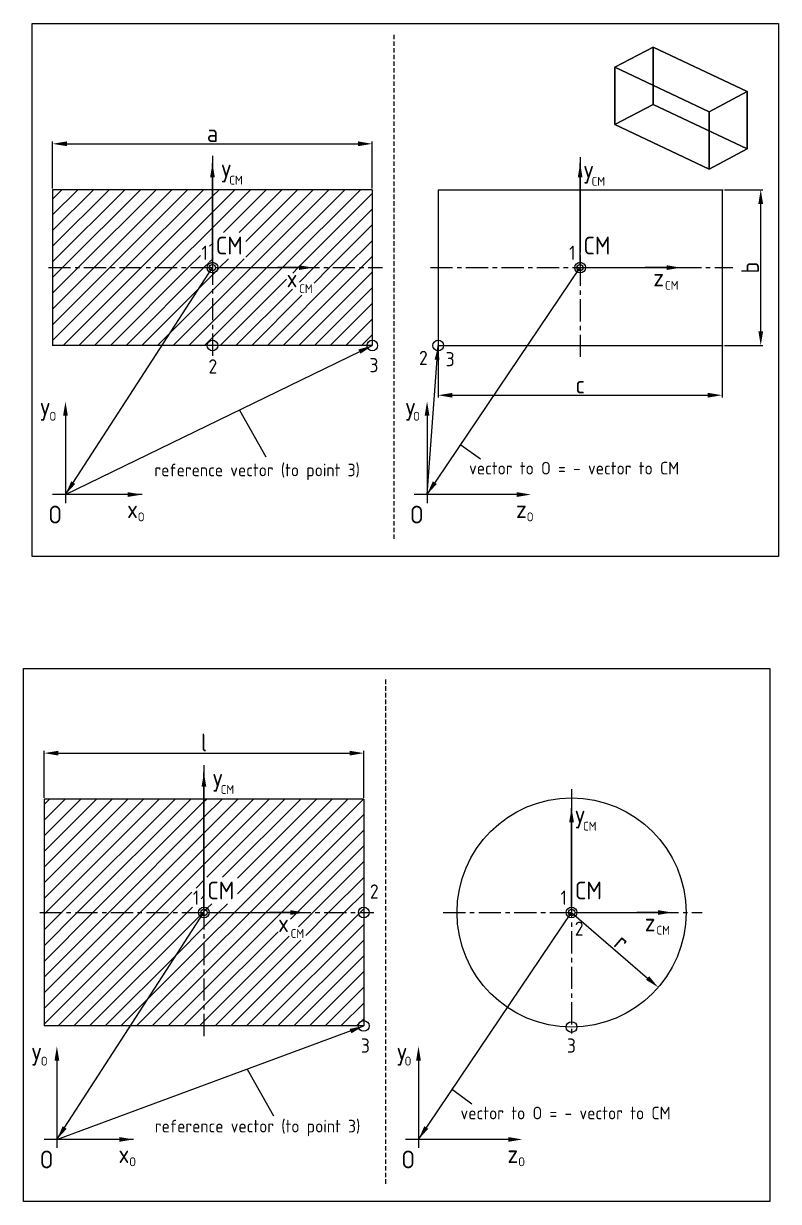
# Model space of a CAD drawing. Extents: x -2449 to 336, y 12 to 1145.
# Drawn here: x -2449 to -2024, y 106 to 769 of the extents above; entities that cross this region are included whole.
import ezdxf

# ---------------------------------------------------------------- set-up
doc = ezdxf.new("R2010")
doc.units = 0
doc.header["$LTSCALE"] = 10
doc.linetypes.add('CENTER', pattern=[2, 1.25, -0.25, 0.25, -0.25])
doc.linetypes.add('HIDDEN', pattern=[0.375, 0.25, -0.125])
doc.layers.get('0').update_dxf_attribs({"linetype": 'CONTINUOUS'})
doc.layers.get('DEFPOINTS').update_dxf_attribs({"linetype": 'CONTINUOUS'})
for name, color, linetype in [('KOTE', 252, 'CONTINUOUS'), ('POZICIJA', 7, 'CONTINUOUS'), ('SIM', 252, 'CENTER'), ('SKRIVENO', 252, 'HIDDEN'), ('SRAF', 252, 'CONTINUOUS')]:
    doc.layers.add(name, color=color, linetype=linetype)
doc.styles.get("Standard").update_dxf_attribs({"font": 'isocp.shx'})
doc.dimstyles.new('ISO-25', dxfattribs={"dimtxt": 2.5, "dimasz": 2.5, "dimexe": 1.25, "dimexo": 0.625, "dimtad": 1, "dimtih": 1, "dimdec": 4, "dimtxsty": 'STANDARD', "dimcen": 2.5, "dimazin": 3, "dimtfac": 1, "dimtdec": 4, "dimtmove": 0, "dimatfit": 3, "dimtvp": 1, "dimtolj": 1, "dimtzin": 0})

# ---------------------------------------------------------------- blocks, each defined once
blk = doc.blocks.new('*D158')
at = {"color": 0, "linetype": 'BYBLOCK'}
for p, q in [((-2054.22, 675.47), (-2032.49, 675.47)), ((-2033.74, 595.77), (-2033.74, 667.47)), ((-2054.22, 587.77), (-2032.49, 587.77))]:
    blk.add_line(p, q, dxfattribs=at)
for points in [[(-2035.07, 667.47), (-2032.4, 667.47), (-2033.74, 675.47)], [(-2035.07, 595.77), (-2032.4, 595.77), (-2033.74, 587.77)]]:
    blk.add_solid(points, dxfattribs=at)
at = {"layer": 'DEFPOINTS', "color": 0, "linetype": 'BYBLOCK'}
for p in [(-2054.85, 675.47), (-2033.74, 675.47), (-2054.85, 587.77)]:
    blk.add_point(p, dxfattribs=at)
at = {"color": 7, "linetype": 'BYBLOCK', "insert": (-2039.74, 631.62), "char_height": 10, "attachment_point": 5, "rotation": 90}
blk.add_mtext('\\A1;b', dxfattribs=at)
blk = doc.blocks.new('*D159')
at = {"color": 0, "linetype": 'BYBLOCK'}
for p, q in [((-2215.23, 587.15), (-2215.23, 558.55)), ((-2055.53, 587.15), (-2055.53, 558.55)), ((-2207.23, 559.8), (-2063.53, 559.8))]:
    blk.add_line(p, q, dxfattribs=at)
for points in [[(-2207.23, 561.13), (-2207.23, 558.47), (-2215.23, 559.8)], [(-2063.53, 561.13), (-2063.53, 558.47), (-2055.53, 559.8)]]:
    blk.add_solid(points, dxfattribs=at)
at = {"layer": 'DEFPOINTS', "color": 0, "linetype": 'BYBLOCK'}
for p in [(-2215.23, 587.77), (-2055.53, 587.77), (-2055.53, 559.8)]:
    blk.add_point(p, dxfattribs=at)
at = {"color": 7, "linetype": 'BYBLOCK', "insert": (-2135.38, 565.8), "char_height": 10, "attachment_point": 5}
blk.add_mtext('\\A1;c', dxfattribs=at)
blk = doc.blocks.new('*D160')
at = {"color": 0, "linetype": 'BYBLOCK'}
for p, q in [((-2432.22, 676.09), (-2432.22, 702.57)), ((-2424.22, 701.32), (-2260.34, 701.32)), ((-2252.34, 676.09), (-2252.34, 702.57))]:
    blk.add_line(p, q, dxfattribs=at)
for points in [[(-2424.22, 702.66), (-2424.22, 699.99), (-2432.22, 701.32)], [(-2260.34, 702.66), (-2260.34, 699.99), (-2252.34, 701.32)]]:
    blk.add_solid(points, dxfattribs=at)
at = {"layer": 'DEFPOINTS', "color": 0, "linetype": 'BYBLOCK'}
for p in [(-2252.34, 701.32), (-2432.22, 675.47), (-2252.34, 675.47)]:
    blk.add_point(p, dxfattribs=at)
at = {"color": 7, "linetype": 'BYBLOCK', "insert": (-2342.28, 707.32), "char_height": 10, "attachment_point": 5}
blk.add_mtext('\\A1;a', dxfattribs=at)
blk = doc.blocks.new('*X161')
at = {"color": 0}
for p, q in [((-2432.22, 634.86), (-2391.61, 675.47)), ((-2432.22, 643.7), (-2400.45, 675.47)), ((-2432.22, 652.54), (-2409.29, 675.47)), ((-2432.22, 661.37), (-2418.13, 675.47)), ((-2432.22, 670.21), (-2426.96, 675.47)), ((-2426.62, 631.62), (-2382.77, 675.47)), ((-2417.78, 631.62), (-2373.93, 675.47)), ((-2408.94, 631.62), (-2365.09, 675.47)), ((-2400.1, 631.62), (-2356.25, 675.47)), ((-2391.26, 631.62), (-2347.41, 675.47)), ((-2382.42, 631.62), (-2342.28, 671.77)), ((-2342.28, 654.09), (-2320.9, 675.47)), ((-2342.28, 662.93), (-2329.74, 675.47)), ((-2342.28, 671.77), (-2338.58, 675.47)), ((-2336.04, 651.48), (-2312.06, 675.47)), ((-2327.2, 651.48), (-2303.22, 675.47)), ((-2323.43, 646.42), (-2294.38, 675.47)), ((-2323.43, 637.58), (-2285.54, 675.47)), ((-2320.55, 631.62), (-2276.7, 675.47)), ((-2311.71, 631.62), (-2267.87, 675.47)), ((-2302.87, 631.62), (-2259.03, 675.47)), ((-2294.03, 631.62), (-2252.34, 673.32)), ((-2285.2, 631.62), (-2252.34, 664.48)), ((-2373.58, 631.62), (-2342.28, 662.93)), ((-2364.75, 631.62), (-2342.28, 654.09)), ((-2276.36, 631.62), (-2252.34, 655.64)), ((-2343.88, 643.65), (-2342.28, 645.25)), ((-2342.28, 645.25), (-2341.87, 645.66)), ((-2267.52, 631.62), (-2252.34, 646.8)), ((-2355.91, 631.62), (-2349.08, 638.45)), ((-2342.28, 636.41), (-2341.87, 636.82)), ((-2338.23, 631.62), (-2333.26, 636.59)), ((-2329.39, 631.62), (-2324.42, 636.59)), ((-2258.68, 631.62), (-2252.34, 637.96)), ((-2432.22, 590.66), (-2391.26, 631.62)), ((-2432.22, 599.5), (-2400.1, 631.62)), ((-2432.22, 608.34), (-2408.94, 631.62)), ((-2432.22, 617.18), (-2417.78, 631.62)), ((-2432.22, 626.02), (-2426.62, 631.62)), ((-2426.27, 587.77), (-2382.42, 631.62)), ((-2417.43, 587.77), (-2373.58, 631.62)), ((-2408.59, 587.77), (-2364.75, 631.62)), ((-2399.75, 587.77), (-2355.91, 631.62)), ((-2390.91, 587.77), (-2347.07, 631.62)), ((-2347.07, 631.62), (-2344.09, 634.59)), ((-2343.88, 634.81), (-2342.28, 636.41)), ((-2342.28, 618.73), (-2329.39, 631.62)), ((-2342.28, 609.89), (-2320.55, 631.62)), ((-2342.28, 601.06), (-2311.71, 631.62)), ((-2342.28, 592.22), (-2302.87, 631.62)), ((-2339.6, 630.25), (-2338.23, 631.62)), ((-2311.37, 587.77), (-2267.52, 631.62)), ((-2302.53, 587.77), (-2258.68, 631.62)), ((-2297.07, 628.58), (-2294.03, 631.62)), ((-2293.31, 623.51), (-2285.2, 631.62)), ((-2285.01, 622.97), (-2276.36, 631.62)), ((-2349.72, 620.13), (-2342.28, 627.57)), ((-2342.28, 627.57), (-2340.91, 628.94)), ((-2337.88, 587.77), (-2300.57, 625.09)), ((-2293.69, 587.77), (-2252.34, 629.12)), ((-2382.08, 587.77), (-2349.72, 620.13)), ((-2365.98, 595.03), (-2342.28, 618.73)), ((-2329.04, 587.77), (-2297.23, 619.58)), ((-2284.85, 587.77), (-2252.34, 620.29)), ((-2320.2, 587.77), (-2291.92, 616.06)), ((-2276.01, 587.77), (-2252.34, 611.45)), ((-2364.4, 587.77), (-2342.28, 609.89)), ((-2355.56, 587.77), (-2342.28, 601.06)), ((-2267.17, 587.77), (-2252.34, 602.61)), ((-2373.24, 587.77), (-2365.98, 595.03)), ((-2346.72, 587.77), (-2342.28, 592.22)), ((-2258.33, 587.77), (-2252.34, 593.77))]:
    blk.add_line(p, q, dxfattribs=at)
blk = doc.blocks.new('*D164')
at = {"color": 0, "linetype": 'BYBLOCK'}
for p, q in [((-2437.03, 333.13), (-2437.03, 359.61)), ((-2429.03, 358.36), (-2265.15, 358.36)), ((-2257.15, 333.13), (-2257.15, 359.61))]:
    blk.add_line(p, q, dxfattribs=at)
for points in [[(-2429.03, 359.7), (-2429.03, 357.03), (-2437.03, 358.36)], [(-2265.15, 359.7), (-2265.15, 357.03), (-2257.15, 358.36)]]:
    blk.add_solid(points, dxfattribs=at)
at = {"layer": 'DEFPOINTS', "color": 0, "linetype": 'BYBLOCK'}
for p in [(-2257.15, 358.36), (-2437.03, 332.51), (-2257.15, 332.51)]:
    blk.add_point(p, dxfattribs=at)
at = {"color": 7, "linetype": 'BYBLOCK', "insert": (-2347.09, 364.36), "char_height": 10, "attachment_point": 5}
blk.add_mtext('\\A1;{l}', dxfattribs=at)
blk = doc.blocks.new('*X166')
at = {"color": 0}
for p, q in [((-2437.03, 276.49), (-2381.02, 332.51)), ((-2437.03, 285.33), (-2389.85, 332.51)), ((-2437.03, 294.17), (-2398.69, 332.51)), ((-2437.03, 303.01), (-2407.53, 332.51)), ((-2437.03, 311.85), (-2416.37, 332.51)), ((-2437.03, 320.69), (-2425.21, 332.51)), ((-2437.03, 329.53), (-2434.05, 332.51)), ((-2436.02, 268.66), (-2372.18, 332.51)), ((-2427.18, 268.66), (-2363.34, 332.51)), ((-2418.35, 268.66), (-2354.5, 332.51)), ((-2347.09, 295.72), (-2310.3, 332.51)), ((-2347.09, 304.56), (-2319.14, 332.51)), ((-2347.09, 313.4), (-2327.98, 332.51)), ((-2347.09, 322.24), (-2336.82, 332.51)), ((-2347.09, 331.08), (-2345.66, 332.51)), ((-2345.45, 288.52), (-2301.47, 332.51)), ((-2336.61, 288.52), (-2292.63, 332.51)), ((-2329.96, 268.66), (-2266.11, 332.51)), ((-2328.24, 279.21), (-2274.95, 332.51)), ((-2328.24, 288.05), (-2283.79, 332.51)), ((-2321.12, 268.66), (-2257.27, 332.51)), ((-2409.51, 268.66), (-2347.09, 331.08)), ((-2400.67, 268.66), (-2347.09, 322.24)), ((-2312.28, 268.66), (-2257.15, 323.79)), ((-2391.83, 268.66), (-2347.09, 313.4)), ((-2303.44, 268.66), (-2257.15, 314.95)), ((-2294.6, 268.66), (-2257.15, 306.12)), ((-2382.99, 268.66), (-2347.09, 304.56)), ((-2374.15, 268.66), (-2347.09, 295.72)), ((-2285.76, 268.66), (-2257.15, 297.28)), ((-2351.54, 282.43), (-2347.09, 286.88)), ((-2347.09, 286.88), (-2346.68, 287.3)), ((-2276.92, 268.66), (-2257.15, 288.44)), ((-2365.31, 268.66), (-2353.89, 280.09)), ((-2347.09, 278.05), (-2346.68, 278.46)), ((-2268.09, 268.66), (-2257.15, 279.6)), ((-2348.69, 276.45), (-2347.09, 278.05)), ((-2345.25, 271.04), (-2342.67, 273.63)), ((-2338.8, 268.66), (-2333.83, 273.63)), ((-2437.03, 205.78), (-2374.15, 268.66)), ((-2437.03, 214.62), (-2382.99, 268.66)), ((-2437.03, 223.46), (-2391.83, 268.66)), ((-2437.03, 232.3), (-2400.67, 268.66)), ((-2437.03, 241.14), (-2409.51, 268.66)), ((-2437.03, 249.98), (-2418.35, 268.66)), ((-2437.03, 258.82), (-2427.18, 268.66)), ((-2437.03, 267.65), (-2436.02, 268.66)), ((-2429.16, 204.81), (-2365.31, 268.66)), ((-2420.32, 204.81), (-2356.47, 268.66)), ((-2411.48, 204.81), (-2349.47, 266.82)), ((-2356.47, 268.66), (-2353.5, 271.63)), ((-2349.47, 266.82), (-2345.25, 271.04)), ((-2347.09, 260.37), (-2338.8, 268.66)), ((-2347.09, 251.53), (-2329.96, 268.66)), ((-2347.09, 242.69), (-2321.12, 268.66)), ((-2347.09, 233.85), (-2312.28, 268.66)), ((-2347.09, 225.01), (-2303.44, 268.66)), ((-2331.93, 204.81), (-2268.09, 268.66)), ((-2323.09, 204.81), (-2259.25, 268.66)), ((-2298.38, 264.88), (-2294.6, 268.66)), ((-2293.87, 260.55), (-2285.76, 268.66)), ((-2289.82, 255.76), (-2276.92, 268.66)), ((-2259.25, 268.66), (-2257.15, 270.76)), ((-2362.34, 245.12), (-2347.09, 260.37)), ((-2314.26, 204.81), (-2257.15, 261.92)), ((-2347.09, 216.17), (-2305.38, 257.88)), ((-2347.09, 207.34), (-2299.04, 255.39)), ((-2340.77, 204.81), (-2292.48, 253.1)), ((-2305.42, 204.81), (-2257.15, 253.08)), ((-2378.59, 220.03), (-2347.09, 251.53)), ((-2402.64, 204.81), (-2362.34, 245.12)), ((-2384.97, 204.81), (-2347.09, 242.69)), ((-2296.58, 204.81), (-2257.15, 244.24)), ((-2376.13, 204.81), (-2347.09, 233.85)), ((-2287.74, 204.81), (-2257.15, 235.4)), ((-2278.9, 204.81), (-2257.15, 226.57)), ((-2393.8, 204.81), (-2378.59, 220.03)), ((-2367.29, 204.81), (-2347.09, 225.01)), ((-2358.45, 204.81), (-2347.09, 216.17)), ((-2270.06, 204.81), (-2257.15, 217.73)), ((-2349.61, 204.81), (-2347.09, 207.34)), ((-2261.22, 204.81), (-2257.15, 208.89))]:
    blk.add_line(p, q, dxfattribs=at)
blk = doc.blocks.new('*D167')
at = {"color": 0, "linetype": 'BYBLOCK'}
blk.add_line((-2140.19, 268.66), (-2097.43, 231.77), dxfattribs=at)
blk.add_solid([(-2096.56, 232.78), (-2098.3, 230.76), (-2091.38, 226.54)], dxfattribs=at)
at = {"layer": 'DEFPOINTS', "color": 0, "linetype": 'BYBLOCK'}
for p in [(-2140.19, 268.66), (-2091.38, 226.54)]:
    blk.add_point(p, dxfattribs=at)
at = {"color": 7, "linetype": 'BYBLOCK', "insert": (-2111.86, 252.14), "char_height": 10, "attachment_point": 5, "rotation": 319.2103}
blk.add_mtext('\\A1;r', dxfattribs=at)

msp = doc.modelspace()

# ---------------------------------------------------------------- linework, layer by layer
for p, q in [((-2443.77482, 469.00032), (-2443.77482, 769.00032)), ((-2443.77482, 769.00032), (-2023.77482, 769.00032)), ((-2023.77482, 769.00032), (-2023.77482, 469.00032)), ((-2023.77482, 469.00032), (-2443.77482, 469.00032)), ((-2448.58648, 406.04068), (-2028.58648, 406.04068)), ((-2448.58648, 106.04068), (-2448.58648, 406.04068)), ((-2028.58648, 406.04068), (-2028.58648, 106.04068)), ((-2028.58648, 106.04068), (-2448.58648, 106.04068))]:
    msp.add_line(p, q)
at = {"layer": 'DEFPOINTS', "color": 0, "linetype": 'BYBLOCK'}
for p in [(-2342.27632, 631.61959), (-2135.37659, 631.61959), (-2410.52084, 347.64073), (-2347.08798, 268.65994), (-2140.18825, 268.65994)]:
    msp.add_point(p, dxfattribs=at)
at = {"layer": 'KOTE'}
for p, q in [((-2342.27632, 633.36195), (-2342.27632, 690.44128)), ((-2135.37659, 633.36195), (-2135.37659, 690.44128)), ((-2425.0098, 503.89968), (-2342.27632, 631.61959)), ((-2340.53395, 631.61959), (-2285.65931, 631.61959)), ((-2221.51505, 503.89968), (-2135.37659, 631.61959)), ((-2133.63422, 631.61959), (-2078.75957, 631.61959)), ((-2425.0098, 503.89968), (-2252.33531, 587.77253)), ((-2221.51505, 503.89968), (-2215.22601, 587.77253)), ((-2347.08798, 270.40231), (-2347.08798, 347.48164)), ((-2140.18825, 270.40231), (-2140.18825, 327.48164)), ((-2429.82146, 140.94004), (-2347.08798, 268.65994)), ((-2345.34561, 268.65994), (-2290.47096, 268.65994)), ((-2226.32671, 140.94004), (-2140.18825, 268.65994)), ((-2138.44588, 268.65994), (-2083.57123, 268.65994)), ((-2429.82146, 140.94004), (-2257.14697, 204.81289))]:
    msp.add_line(p, q, dxfattribs=at)
at = {"layer": 'KOTE', "linetype": 'CONTINUOUS'}
for p, q in [((-2342.27632, 682.44128), (-2342.27632, 640.572)), ((-2135.37659, 682.44128), (-2135.37659, 640.572)), ((-2340.53395, 631.61959), (-2334.27632, 631.61959)), ((-2334.27632, 631.61959), (-2333.27632, 631.61959)), ((-2304.58494, 631.61959), (-2305.58494, 631.61959)), ((-2293.65931, 631.61959), (-2304.58494, 631.61959)), ((-2133.63422, 631.61959), (-2127.37659, 631.61959)), ((-2127.37659, 631.61959), (-2126.37659, 631.61959)), ((-2097.68521, 631.61959), (-2098.68521, 631.61959)), ((-2086.75957, 631.61959), (-2097.68521, 631.61959)), ((-2425.0098, 548.31436), (-2425.0098, 499.07994)), ((-2221.51505, 548.31436), (-2221.51505, 499.07994)), ((-2381.91213, 503.89968), (-2432.2458, 503.89968)), ((-2171.02408, 503.89968), (-2228.75105, 503.89968)), ((-2347.08798, 339.48164), (-2347.08798, 277.61236)), ((-2140.18825, 319.48164), (-2140.18825, 277.61236)), ((-2345.34561, 268.65994), (-2339.08798, 268.65994)), ((-2339.08798, 268.65994), (-2338.08798, 268.65994)), ((-2309.3966, 268.65994), (-2310.3966, 268.65994)), ((-2298.47096, 268.65994), (-2309.3966, 268.65994)), ((-2138.44588, 268.65994), (-2132.18825, 268.65994)), ((-2132.18825, 268.65994), (-2131.18825, 268.65994)), ((-2102.49686, 268.65994), (-2103.49686, 268.65994)), ((-2091.57123, 268.65994), (-2102.49686, 268.65994)), ((-2429.82146, 185.35471), (-2429.82146, 136.1203)), ((-2226.32671, 185.35471), (-2226.32671, 136.1203)), ((-2386.72378, 140.94004), (-2437.05745, 140.94004)), ((-2175.83574, 140.94004), (-2233.56271, 140.94004))]:
    msp.add_line(p, q, dxfattribs=at)
for points in [[(-2343.60966, 682.44128), (-2340.94299, 682.44128), (-2342.27632, 690.44128)], [(-2136.70992, 682.44128), (-2134.04326, 682.44128), (-2135.37659, 690.44128)], [(-2293.65931, 632.95292), (-2293.65931, 630.28625), (-2285.65931, 631.61959)], [(-2086.75957, 632.95292), (-2086.75957, 630.28625), (-2078.75957, 631.61959)], [(-2260.13531, 585.55041), (-2258.993, 583.1408), (-2252.33531, 587.77253)], [(-2217.24757, 579.91816), (-2214.59094, 579.68708), (-2215.22601, 587.77253)], [(-2426.34313, 548.31436), (-2423.67647, 548.31436), (-2425.0098, 556.31436)], [(-2222.84839, 548.31436), (-2220.18172, 548.31436), (-2221.51505, 556.31436)], [(-2419.53422, 509.88264), (-2421.77062, 511.3351), (-2425.0098, 503.89968)], [(-2216.03947, 509.88264), (-2218.27587, 511.3351), (-2221.51505, 503.89968)], [(-2389.91213, 505.23302), (-2389.91213, 502.56635), (-2381.91213, 503.89968)], [(-2171.02408, 505.23302), (-2171.02408, 502.56635), (-2163.02408, 503.89968)], [(-2348.42131, 339.48164), (-2345.75465, 339.48164), (-2347.08798, 347.48164)], [(-2141.52158, 319.48164), (-2138.85491, 319.48164), (-2140.18825, 327.48164)], [(-2298.47096, 269.99328), (-2298.47096, 267.32661), (-2290.47096, 268.65994)], [(-2091.57123, 269.99328), (-2091.57123, 267.32661), (-2083.57123, 268.65994)], [(-2265.08495, 203.14972), (-2264.11647, 200.66514), (-2257.14697, 204.81289)], [(-2431.15479, 185.35471), (-2428.48812, 185.35471), (-2429.82146, 193.35471)], [(-2227.66004, 185.35471), (-2224.99338, 185.35471), (-2226.32671, 193.35471)], [(-2424.34588, 146.923), (-2426.58227, 148.37546), (-2429.82146, 140.94004)], [(-2220.85113, 146.923), (-2223.08753, 148.37546), (-2226.32671, 140.94004)], [(-2394.72378, 142.27337), (-2394.72378, 139.60671), (-2386.72378, 140.94004)], [(-2175.83574, 142.27337), (-2175.83574, 139.60671), (-2167.83574, 140.94004)]]:
    msp.add_solid(points, dxfattribs=at)
at = {"layer": 'POZICIJA'}
for p, q in [((-2252.33531, 675.46664), (-2432.21734, 675.46664)), ((-2432.21734, 675.46664), (-2432.21734, 587.77253)), ((-2252.33531, 675.46664), (-2252.33531, 587.77253)), ((-2215.22601, 675.46664), (-2054.84617, 675.46664)), ((-2215.22601, 675.46664), (-2215.22601, 587.77253)), ((-2055.52717, 675.46664), (-2055.52717, 587.77253)), ((-2252.33531, 587.77253), (-2432.21734, 587.77253)), ((-2215.22601, 587.77253), (-2054.84617, 587.77253)), ((-2327.1314, 551.44197), (-2312.26304, 525.09914)), ((-2202.43876, 531.97193), (-2191.4523, 523.94015)), ((-2257.14697, 332.507), (-2437.02899, 332.507)), ((-2437.02899, 332.507), (-2437.02899, 204.81289)), ((-2257.14697, 332.507), (-2257.14697, 204.81289)), ((-2257.14697, 204.81289), (-2437.02899, 204.81289)), ((-2322.7631, 180.54127), (-2307.89474, 154.19844)), ((-2207.25042, 169.01229), (-2196.26396, 160.98051))]:
    msp.add_line(p, q, dxfattribs=at)
for centre, radius in [((-2342.27632, 631.61959), 3.00913), ((-2135.37659, 631.61959), 3.00913), ((-2342.27632, 587.77253), 3.00913), ((-2252.33531, 587.77253), 3.00913), ((-2215.22601, 587.77253), 3.00913), ((-2140.18825, 268.65994), 64.47206), ((-2347.08798, 268.65994), 3.00913), ((-2257.14697, 268.65994), 3.00913), ((-2140.18825, 268.65994), 3.00913), ((-2257.14697, 204.81289), 3.00913), ((-2140.18825, 204.18789), 3.00913)]:
    msp.add_circle(centre, radius, dxfattribs=at)
at = {"layer": 'SIM'}
for p, q in [((-2342.27632, 694.51773), (-2342.27632, 581.572)), ((-2135.37659, 693.83733), (-2135.37659, 580.21121)), ((-2342.27632, 657.64688), (-2342.27632, 633.36195)), ((-2135.37659, 657.64688), (-2135.37659, 633.36195)), ((-2434.62799, 631.61959), (-2246.59057, 631.61959)), ((-2219.64745, 631.61959), (-2049.3982, 631.61959)), ((-2347.08798, 351.55809), (-2347.08798, 198.61236)), ((-2140.18825, 338.11654), (-2140.18825, 198.26045)), ((-2347.08798, 294.68724), (-2347.08798, 270.40231)), ((-2140.18825, 294.68724), (-2140.18825, 270.40231)), ((-2439.43964, 268.65994), (-2251.40223, 268.65994)), ((-2212.44516, 268.65994), (-2066.718, 268.65994))]:
    msp.add_line(p, q, dxfattribs=at)
at = {"layer": 'SKRIVENO'}
for p, q in [((-2240.14268, 762.69579), (-2240.14268, 478.65072)), ((-2244.95434, 399.73615), (-2244.95434, 115.69108))]:
    msp.add_line(p, q, dxfattribs=at)
at = {"layer": 'SRAF'}
for centre in [(-2342.27632, 631.61959), (-2135.37659, 631.61959), (-2347.08798, 268.65994), (-2140.18825, 268.65994)]:
    msp.add_circle(centre, 1.74237, dxfattribs=at)

# ---------------------------------------------------------------- block references
at = {"layer": 'KOTE'}
for name in ['*X161', '*X166']:
    msp.add_blockref(name, (0, 0), dxfattribs=at)

# ---------------------------------------------------------------- texts
at = {"layer": 'POZICIJA'}
for s, height, p in [('y', 10, (-2337.56687, 682.5871)), ('CM', 5, (-2332.85517, 678.3503)), ('y', 10, (-2133.64974, 681.93007)), ('CM', 5, (-2128.93804, 677.69328)), ('1', 8, (-2348.4757, 635.9935)), ('CM', 10, (-2340.41589, 639.03553)), ('1', 8, (-2141.57597, 635.9935)), ('CM', 10, (-2133.51616, 639.03553)), ('x', 10, (-2300.56852, 620.58095)), ('z', 10, (-2094.22734, 621.02405)), ('CM', 5, (-2087.63095, 619.14103)), ('CM', 5, (-2293.50096, 617.28567)), ('2', 8, (-2226.0196, 576.79906)), ('3', 8, (-2211.03766, 576.11866)), ('2', 8, (-2344.51307, 572.03628)), ('3', 8, (-2253.94047, 572.71668)), ('y', 10, (-2439.49015, 548.48228)), ('O', 5, (-2434.06315, 545.46994)), ('y', 10, (-2233.87925, 548.48228)), ('O', 5, (-2229.35405, 545.46994)), ('reference vector (to point 3)', 7.1, (-2374.95551, 514.1774)), ('vector to O = - vector to CM', 7.1229378, (-2197.88882, 515.19309)), ('O', 10, (-2434.65779, 487.63306)), ('x', 10, (-2390.35412, 490.6454)), ('O', 10, (-2231.16305, 487.63306)), ('z', 10, (-2171.46608, 490.6454)), ('O', 5, (-2384.32413, 488.83799)), ('O', 5, (-2165.43608, 488.83799)), ('y', 10, (-2342.37853, 339.62745)), ('CM', 5, (-2337.66682, 335.39066)), ('y', 10, (-2138.4614, 318.97043)), ('CM', 5, (-2133.74969, 314.73364)), ('CM', 10, (-2345.22755, 276.07589)), ('CM', 10, (-2138.32782, 276.07589)), ('1', 8, (-2353.28736, 273.03386)), ('2', 8, (-2253.68336, 276.48312)), ('1', 8, (-2146.38763, 273.03386)), ('x', 10, (-2305.38017, 257.62131)), ('CM', 5, (-2298.31262, 254.32602)), ('2', 8, (-2138.36882, 255.5929)), ('z', 10, (-2099.03899, 258.06441)), ('CM', 5, (-2092.44261, 256.18139)), ('y', 10, (-2444.3018, 185.52264)), ('3', 8, (-2258.75213, 189.75703)), ('y', 10, (-2238.6909, 185.52264)), ('3', 8, (-2142.80399, 189.75703)), ('O', 5, (-2438.8748, 182.5103)), ('O', 5, (-2234.16571, 182.5103)), ('vector to O = - vector to CM', 7.1229378, (-2202.70047, 152.23345)), ('reference vector (to point 3)', 7.1, (-2374.6984, 144.88739)), ('O', 10, (-2439.46945, 124.67342)), ('x', 10, (-2395.16578, 127.68576)), ('O', 10, (-2235.9747, 124.67342)), ('z', 10, (-2176.27773, 127.68576)), ('O', 5, (-2389.13578, 125.87835)), ('O', 5, (-2170.24774, 125.87835))]:
    msp.add_text(s, height=height, dxfattribs=at).set_placement(p)

# ---------------------------------------------------------------- dimensions: what is measured, and where the dimension line sits
at = {"layer": 'KOTE'}
for base, p1, p2, text, picture, middle in [((-2252.33531, 701.32169), (-2432.21734, 675.46664), (-2252.33531, 675.46664), 'a', '*D160', (-2342.27632, 701.32169)), ((-2055.52717, 559.79933), (-2215.22601, 587.77253), (-2055.52717, 587.77253), 'c', '*D159', (-2135.37659, 559.79933)), ((-2257.14697, 358.36204), (-2437.02899, 332.507), (-2257.14697, 332.507), '{l}', '*D164', (-2347.08798, 358.36204))]:
    dim = msp.add_linear_dim(base=base, p1=p1, p2=p2, text=text, dimstyle='ISO-25', override={"dimtxt": 10, "dimasz": 8, "dimgap": 1, "dimtih": 0, "dimclrt": 7}, dxfattribs=at)
    dim.commit()
    dim.dimension.update_dxf_attribs({"geometry": picture, "text_midpoint": middle})
dim = msp.add_linear_dim(base=(-2033.73527, 675.46664), p1=(-2054.84617, 587.77253), p2=(-2054.84617, 675.46664), angle=90, text='b', dimstyle='ISO-25', override={"dimtxt": 10, "dimasz": 8, "dimgap": 1, "dimtih": 0, "dimclrt": 7}, dxfattribs=at)
dim.commit()
dim.dimension.update_dxf_attribs({"geometry": '*D158', "text_midpoint": (-2033.73527, 631.61959)})
dim = msp.add_radius_dim(center=(-2140.18825, 268.65994), mpoint=(-2091.37565, 226.54135), text='r', dimstyle='ISO-25', override={"dimtxt": 10, "dimasz": 8, "dimgap": 1, "dimtih": 0, "dimclrt": 7}, dxfattribs=at)
dim.commit()
dim.dimension.update_dxf_attribs({"geometry": '*D167', "text_midpoint": (-2115.78195, 247.60065)})

# ---------------------------------------------------------------- meshes
mesh = msp.add_polymesh((6, 3), dxfattribs=at)
for k, corner in enumerate([(-2094.32983, 723.49824, -10.18979), (-2094.32983, 755.75971, 8.43638), (-2094.32983, 755.75971, 8.43638), (-2115.81231, 712.10266, 9.54793), (-2115.81231, 744.36413, 28.1741), (-2115.81231, 744.36413, 28.1741), (-2062.76918, 687.10397, 52.84693), (-2062.76918, 719.36545, 71.4731), (-2115.81231, 744.36413, 28.1741), (-2041.28669, 698.49956, 33.1092), (-2041.28669, 730.76103, 51.73537), (-2094.32983, 755.75971, 8.43638), (-2041.28669, 698.49956, 33.1092), (-2041.28669, 698.49956, 33.1092), (-2094.32983, 723.49824, -10.18979), (-2062.76918, 687.10397, 52.84693), (-2062.76918, 687.10397, 52.84693), (-2115.81231, 712.10266, 9.54793)]):
    mesh.set_mesh_vertex(divmod(k, 3), corner)

doc.saveas('drawing.dxf')
